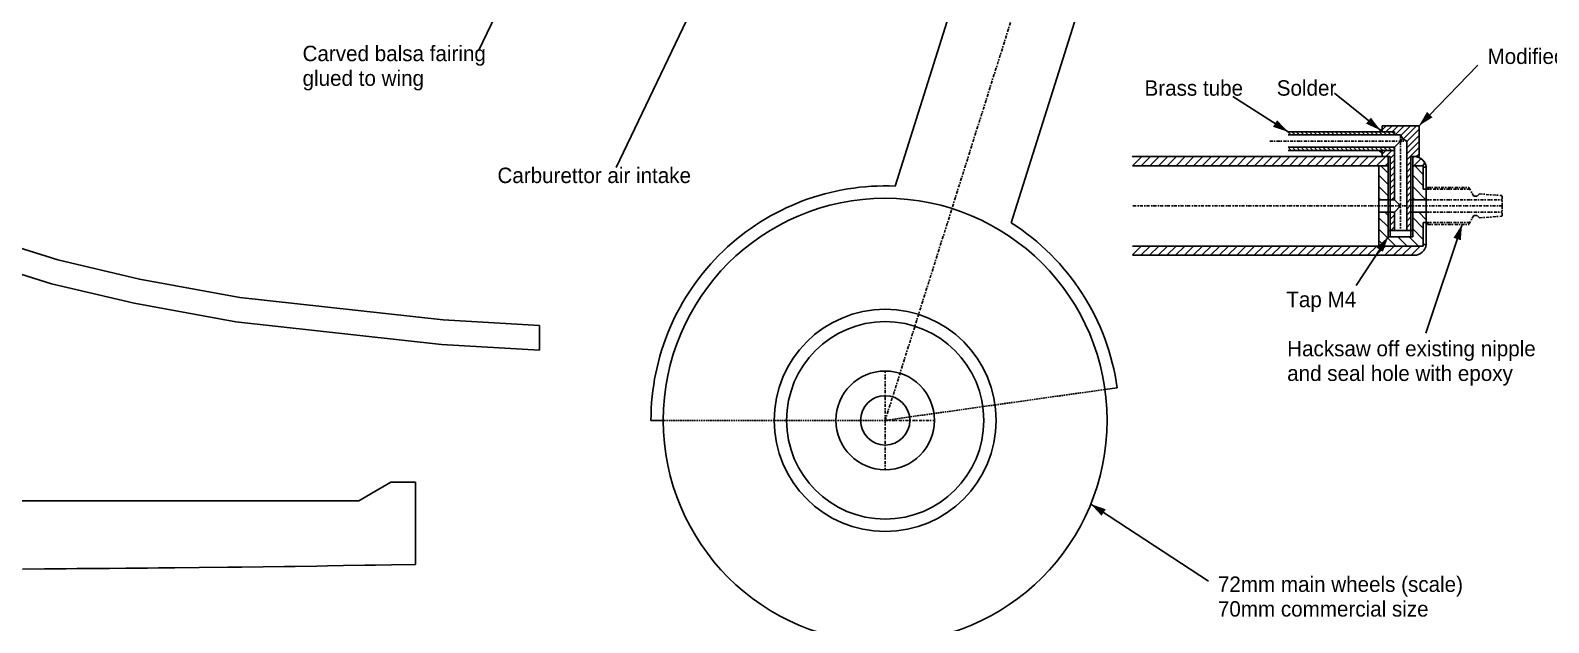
# Model space of a CAD drawing. Extents: x -1638 to 412, y -412 to 1290.
# Drawn here: x -1431 to -1184.7, y 868.2 to 964.2 of the extents above; entities that cross this region are included whole.
import ezdxf
from ezdxf.enums import TextEntityAlignment as Align

# ---------------------------------------------------------------- set-up
doc = ezdxf.new("R2010")
doc.units = 0
doc.linetypes.add('DASHDOT', pattern=[1, 0.5, -0.25, 0, -0.25])
doc.linetypes.add('HIDDEN', pattern=[0.375, 0.25, -0.125])
for name, color, linetype in [('1', 7, 'CONTINUOUS'), ('4', 7, 'CONTINUOUS'), ('7', 7, 'CONTINUOUS'), ('8', 7, 'CONTINUOUS')]:
    doc.layers.add(name, color=color, linetype=linetype)
doc.styles.add('txt', font='TXT', dxfattribs={"height": 0.2})

# ---------------------------------------------------------------- blocks, each defined once
blk = doc.blocks.new('*D36')
at = {"layer": '7', "color": 215, "linetype": 'CONTINUOUS'}
blk.add_line((0, 0), (19.101, -12.5207), dxfattribs=at)
blk.add_solid([(1.7482, -1.8933), (0, 0), (2.4335, -0.8478)], dxfattribs=at)
blk = doc.blocks.new('*D54')
at = {"layer": '7', "color": 215, "linetype": 'CONTINUOUS'}
blk.add_line((0, 0), (-5.2026, -7.9081), dxfattribs=at)
blk.add_solid([(-1.8962, -1.745), (0, 0), (-0.8519, -2.4321)], dxfattribs=at)
blk = doc.blocks.new('*D55')
at = {"layer": '7', "color": 215, "linetype": 'CONTINUOUS'}
blk.add_line((0, 0), (-7.48, 6.0107), dxfattribs=at)
blk.add_solid([(-1.5573, 2.0532), (0, 0), (-2.3403, 1.0788)], dxfattribs=at)
blk = doc.blocks.new('*D56')
at = {"layer": '7', "color": 215, "linetype": 'CONTINUOUS'}
blk.add_line((0, 0), (9.5554, 9.8003), dxfattribs=at)
blk.add_solid([(2.1928, 1.3537), (0, 0), (1.2978, 2.2263)], dxfattribs=at)
blk = doc.blocks.new('*D87')
at = {"layer": '7', "color": 215, "linetype": 'CONTINUOUS'}
blk.add_line((0, 0), (-17.7114, -37.1489), dxfattribs=at)
blk.add_solid([(-1.6401, -1.9877), (0, 0), (-0.5117, -2.5256)], dxfattribs=at)
blk = doc.blocks.new('*D106')
at = {"layer": '7', "color": 215, "linetype": 'CONTINUOUS'}
blk.add_line((0, 0), (-5.8798, -17.6318), dxfattribs=at)
blk.add_solid([(-1.3838, -2.1739), (0, 0), (-0.198, -2.5693)], dxfattribs=at)
blk = doc.blocks.new('*D107')
at = {"layer": '7', "color": 215, "linetype": 'CONTINUOUS'}
blk.add_line((0, 0), (-8.9532, 5.7278), dxfattribs=at)
blk.add_solid([(-1.7691, 1.8737), (0, 0), (-2.4427, 0.8208)], dxfattribs=at)
blk = doc.blocks.new('*D171')
at = {"layer": '7', "color": 215, "linetype": 'CONTINUOUS'}
blk.add_line((0, 0), (-16.1797, -33.8719), dxfattribs=at)
blk.add_solid([(-1.6415, -1.9865), (0, 0), (-0.5136, -2.5252)], dxfattribs=at)

msp = doc.modelspace()

# ---------------------------------------------------------------- linework, layer by layer
at = {"layer": '1', "color": 5, "linetype": 'CONTINUOUS'}
for p, q in [((-1271.8298, 932.9943), (-1254.2406, 988.7802)), ((-1290.6562, 938.9303), (-1277.2444, 981.4674)), ((-1348.3654, 912.3499), (-1348.3654, 916.3535)), ((-1256.628, 905.9752), (-1254.6474, 906.2536)), ((-1328.2776, 900.9649), (-1330.2776, 900.9649))]:
    msp.add_line(p, q, dxfattribs=at)
at = {"layer": '1', "color": 166, "linetype": 'DASHDOT'}
for q in [(-1267.099, 980.8216), (-1292.2776, 908.965), (-1292.2776, 892.9648), (-1284.2776, 900.9649)]:
    msp.add_line((-1292.2776, 900.9649), q, dxfattribs=at)
at = {"layer": '1', "color": 202, "linetype": 'HIDDEN'}
for q in [(-1256.628, 905.9752), (-1328.2776, 900.9649)]:
    msp.add_line((-1292.2776, 900.9649), q, dxfattribs=at)
at = {"layer": '1', "color": 5, "linetype": 'CONTINUOUS'}
for points in [[(-1499.2778, 963.5707), (-1496.931137, 960.727568), (-1492.47497, 956.379946), (-1482.052986, 948.901463), (-1472.565171, 943.649327), (-1452.380884, 935.076494), (-1426.501359, 926.971011), (-1413.261383, 923.845879), (-1396.983644, 920.890163), (-1364.001253, 917.248584), (-1348.3654, 916.3535)], [(-1502.2776, 960.9208), (-1499.976204, 958.140978), (-1495.233039, 953.485239), (-1484.299662, 945.604057), (-1474.479504, 940.146122), (-1453.824668, 931.352467), (-1427.525869, 923.108143), (-1414.103837, 919.93887), (-1397.614755, 916.943524), (-1364.280205, 913.259038), (-1348.3654, 912.3499)]]:
    msp.add_lwpolyline(points, dxfattribs=at)
for radius in [36, 18, 16, 8, 4]:
    msp.add_circle((-1292.277631, 900.964971), radius, dxfattribs=at)
for start, end in [(87.554542, 180), (8.000158, 57.445436)]:
    msp.add_arc((-1292.27765, 900.9649), 38, start, end, dxfattribs=at)
at = {"layer": '4', "color": 5, "linetype": 'CONTINUOUS'}
for p, q in [((-1211.6852, 948.7199), (-1205.6852, 948.7199)), ((-1211.6852, 948.7199), (-1211.6852, 947.7199)), ((-1205.6852, 948.7199), (-1205.6852, 943.7199)), ((-1226.9282, 947.7199), (-1209.6852, 947.7199)), ((-1226.9282, 947.2199), (-1208.6852, 947.2199)), ((-1212.1852, 947.7199), (-1211.6852, 948.2199)), ((-1209.6852, 947.2199), (-1209.6852, 947.7199)), ((-1209.6852, 945.2199), (-1208.3192, 946.5859)), ((-1208.3192, 946.5859), (-1208.6852, 947.2199)), ((-1208.3192, 946.5859), (-1207.6852, 946.2199)), ((-1207.6852, 946.2199), (-1207.6852, 931.7199)), ((-1252.1852, 943.7199), (-1210.3852, 943.7199)), ((-1226.9282, 945.2199), (-1209.6852, 945.2199)), ((-1226.9282, 944.7199), (-1209.6852, 944.7199)), ((-1212.1852, 944.7199), (-1211.6852, 944.2199)), ((-1211.6852, 944.7199), (-1211.6852, 943.7199)), ((-1210.6852, 943.7199), (-1210.6852, 930.7199)), ((-1210.3852, 943.7199), (-1210.3852, 930.7199)), ((-1209.6852, 945.2199), (-1209.6852, 936.7199)), ((-1206.9852, 943.7199), (-1206.9852, 930.7199)), ((-1206.9852, 943.7199), (-1205.6852, 943.7199)), ((-1206.6852, 943.7199), (-1206.6852, 930.7199)), ((-1252.1852, 942.2199), (-1210.6852, 942.2199)), ((-1212.1852, 942.2199), (-1212.1852, 929.2199)), ((-1206.6852, 942.2199), (-1204.9852, 942.2199)), ((-1204.9852, 938.4199), (-1204.9852, 942.2199)), ((-1204.9852, 941.9699), (-1204.501, 941.9699)), ((-1204.501, 933.0199), (-1204.501, 941.9699)), ((-1204.9852, 938.4199), (-1204.501, 938.4199)), ((-1212.1852, 936.7199), (-1209.6852, 936.7199)), ((-1209.6852, 936.7199), (-1208.6852, 935.7199)), ((-1206.9852, 936.7199), (-1204.501, 936.7199)), ((-1212.1852, 934.7199), (-1209.6852, 934.7199)), ((-1209.6852, 934.7199), (-1208.6852, 935.7199)), ((-1209.6852, 934.7199), (-1209.6852, 931.7199)), ((-1206.9852, 934.7199), (-1204.501, 934.7199)), ((-1210.6852, 931.7199), (-1206.6852, 931.7199)), ((-1204.9852, 933.0199), (-1204.9852, 929.2199)), ((-1204.9852, 933.0199), (-1204.501, 933.0199)), ((-1204.501, 933.0199), (-1204.501, 929.4699)), ((-1252.1852, 929.2199), (-1204.9852, 929.2199)), ((-1210.6852, 930.7199), (-1206.6852, 930.7199)), ((-1204.9852, 929.4699), (-1204.501, 929.4699)), ((-1252.1852, 927.7199), (-1206.4852, 927.7199)), ((-1377.6892, 887.9399), (-1372.4932, 890.9399)), ((-1368.4932, 890.9399), (-1372.4932, 890.9399)), ((-1368.4932, 877.6097), (-1368.4932, 890.9399)), ((-1445.2582, 887.9399), (-1377.6892, 887.9399))]:
    msp.add_line(p, q, dxfattribs=at)
at = {"layer": '4', "color": 253, "linetype": 'CONTINUOUS'}
for p, q in [((-1211.6852, 948.073), (-1211.0384, 948.7199)), ((-1211.0484, 947.7199), (-1210.0484, 948.7199)), ((-1210.0584, 947.7199), (-1209.0584, 948.7199)), ((-1209.5686, 947.2199), (-1208.0686, 948.7199)), ((-1208.6462, 947.1523), (-1207.0786, 948.7199)), ((-1208.258, 946.5505), (-1206.0886, 948.7199)), ((-1226.9282, 947.6449), (-1226.5032, 947.2199)), ((-1226.296, 947.7199), (-1225.796, 947.2199)), ((-1225.589, 947.7199), (-1225.089, 947.2199)), ((-1224.8818, 947.7199), (-1224.3818, 947.2199)), ((-1224.1746, 947.7199), (-1223.6746, 947.2199)), ((-1223.4676, 947.7199), (-1222.9676, 947.2199)), ((-1222.7604, 947.7199), (-1222.2604, 947.2199)), ((-1222.0534, 947.7199), (-1221.5534, 947.2199)), ((-1221.3462, 947.7199), (-1220.8462, 947.2199)), ((-1220.6392, 947.7199), (-1220.1392, 947.2199)), ((-1219.932, 947.7199), (-1219.432, 947.2199)), ((-1219.225, 947.7199), (-1218.725, 947.2199)), ((-1218.5178, 947.7199), (-1218.0178, 947.2199)), ((-1217.8108, 947.7199), (-1217.3108, 947.2199)), ((-1217.1036, 947.7199), (-1216.6036, 947.2199)), ((-1216.3966, 947.7199), (-1215.8966, 947.2199)), ((-1215.6894, 947.7199), (-1215.1894, 947.2199)), ((-1214.9824, 947.7199), (-1214.4824, 947.2199)), ((-1214.2752, 947.7199), (-1213.7752, 947.2199)), ((-1213.568, 947.7199), (-1213.068, 947.2199)), ((-1212.861, 947.7199), (-1212.361, 947.2199)), ((-1212.1538, 947.7199), (-1211.6538, 947.2199)), ((-1212.1416, 947.7636), (-1212.098, 947.7199)), ((-1212.0708, 947.8343), (-1211.9566, 947.7199)), ((-1212.0002, 947.905), (-1211.815, 947.7199)), ((-1211.9294, 947.9757), (-1211.6852, 947.7315)), ((-1211.8588, 948.0464), (-1211.6852, 947.8729)), ((-1211.788, 948.1171), (-1211.6852, 948.0143)), ((-1211.7174, 948.1878), (-1211.6852, 948.1557)), ((-1211.4468, 947.7199), (-1210.9468, 947.2199)), ((-1210.7396, 947.7199), (-1210.2396, 947.2199)), ((-1210.0326, 947.7199), (-1209.6852, 947.3726)), ((-1207.6852, 946.1334), (-1205.6852, 948.1334)), ((-1207.6852, 945.1434), (-1205.6852, 947.1434)), ((-1207.6852, 944.1535), (-1205.6852, 946.1535)), ((-1252.1852, 943.6212), (-1252.0866, 943.7199)), ((-1252.1724, 942.2199), (-1250.6724, 943.7199)), ((-1250.7582, 942.2199), (-1249.2582, 943.7199)), ((-1249.344, 942.2199), (-1247.844, 943.7199)), ((-1247.9298, 942.2199), (-1246.4298, 943.7199)), ((-1246.5156, 942.2199), (-1245.0156, 943.7199)), ((-1245.1014, 942.2199), (-1243.6014, 943.7199)), ((-1243.6872, 942.2199), (-1242.1872, 943.7199)), ((-1242.2728, 942.2199), (-1240.7728, 943.7199)), ((-1240.8586, 942.2199), (-1239.3586, 943.7199)), ((-1239.4444, 942.2199), (-1237.9444, 943.7199)), ((-1238.0302, 942.2199), (-1236.5302, 943.7199)), ((-1236.616, 942.2199), (-1235.116, 943.7199)), ((-1235.2018, 942.2199), (-1233.7018, 943.7199)), ((-1233.7876, 942.2199), (-1232.2876, 943.7199)), ((-1232.3734, 942.2199), (-1230.8734, 943.7199)), ((-1230.9592, 942.2199), (-1229.4592, 943.7199)), ((-1229.545, 942.2199), (-1228.045, 943.7199)), ((-1228.1308, 942.2199), (-1226.6308, 943.7199)), ((-1226.9266, 945.2199), (-1226.4266, 944.7199)), ((-1226.7166, 942.2199), (-1225.2166, 943.7199)), ((-1226.2196, 945.2199), (-1225.7196, 944.7199)), ((-1225.5124, 945.2199), (-1225.0124, 944.7199)), ((-1225.3024, 942.2199), (-1223.8024, 943.7199)), ((-1224.8054, 945.2199), (-1224.3054, 944.7199)), ((-1224.0982, 945.2199), (-1223.5982, 944.7199)), ((-1223.8882, 942.2199), (-1222.3882, 943.7199)), ((-1223.3912, 945.2199), (-1222.8912, 944.7199)), ((-1222.684, 945.2199), (-1222.184, 944.7199)), ((-1222.474, 942.2199), (-1220.974, 943.7199)), ((-1221.9768, 945.2199), (-1221.4768, 944.7199)), ((-1221.2698, 945.2199), (-1220.7698, 944.7199)), ((-1221.0596, 942.2199), (-1219.5596, 943.7199)), ((-1220.5626, 945.2199), (-1220.0626, 944.7199)), ((-1219.8556, 945.2199), (-1219.3556, 944.7199)), ((-1219.6454, 942.2199), (-1218.1454, 943.7199)), ((-1219.1484, 945.2199), (-1218.6484, 944.7199)), ((-1218.4414, 945.2199), (-1217.9414, 944.7199)), ((-1218.2312, 942.2199), (-1216.7312, 943.7199)), ((-1217.7342, 945.2199), (-1217.2342, 944.7199)), ((-1217.0272, 945.2199), (-1216.5272, 944.7199)), ((-1216.817, 942.2199), (-1215.317, 943.7199)), ((-1216.32, 945.2199), (-1215.82, 944.7199)), ((-1215.613, 945.2199), (-1215.113, 944.7199)), ((-1215.4028, 942.2199), (-1213.9028, 943.7199)), ((-1214.9058, 945.2199), (-1214.4058, 944.7199)), ((-1214.1988, 945.2199), (-1213.6988, 944.7199)), ((-1213.9886, 942.2199), (-1212.4886, 943.7199)), ((-1213.4916, 945.2199), (-1212.9916, 944.7199)), ((-1212.7846, 945.2199), (-1212.2846, 944.7199)), ((-1212.5744, 942.2199), (-1211.0744, 943.7199)), ((-1212.1066, 944.7199), (-1211.6852, 944.2986)), ((-1212.0774, 945.2199), (-1211.5774, 944.7199)), ((-1211.9652, 944.7199), (-1211.6852, 944.44)), ((-1211.8238, 944.7199), (-1211.6852, 944.5814)), ((-1211.6852, 944.1009), (-1211.0662, 944.7199)), ((-1211.3702, 945.2199), (-1210.8702, 944.7199)), ((-1211.0764, 943.7199), (-1210.0764, 944.7199)), ((-1210.6632, 945.2199), (-1210.1632, 944.7199)), ((-1210.3852, 943.421), (-1209.6852, 944.121)), ((-1209.956, 945.2199), (-1209.6852, 944.9491)), ((-1207.6852, 943.1635), (-1205.6852, 945.1635)), ((-1206.6852, 943.4907), (-1206.457, 943.7189)), ((-1206.5418, 942.2199), (-1205.3888, 943.3729)), ((-1206.139, 943.7199), (-1205.6852, 944.1736)), ((-1211.8792, 942.2199), (-1210.6852, 941.026)), ((-1211.1602, 942.2199), (-1210.6852, 942.6948)), ((-1210.3852, 942.4311), (-1209.6852, 943.1311)), ((-1210.3852, 941.4411), (-1209.6852, 942.1411)), ((-1210.3852, 940.4512), (-1209.6852, 941.1512)), ((-1207.6852, 942.1736), (-1206.9852, 942.8736)), ((-1207.6852, 941.1836), (-1206.9852, 941.8836)), ((-1207.6852, 940.1937), (-1206.9852, 940.8937)), ((-1206.3754, 942.2199), (-1204.9852, 940.8298)), ((-1205.1276, 942.2199), (-1204.7252, 942.6224)), ((-1212.1852, 940.6875), (-1210.6852, 939.1875)), ((-1212.1852, 938.849), (-1210.6852, 937.349)), ((-1210.3852, 939.4613), (-1209.6852, 940.1613)), ((-1210.3852, 938.4713), (-1209.6852, 939.1713)), ((-1207.6852, 939.2037), (-1206.9852, 939.9037)), ((-1207.6852, 938.2138), (-1206.9852, 938.9138)), ((-1206.6852, 940.6913), (-1204.9852, 938.9913)), ((-1206.6852, 938.8528), (-1204.5524, 936.7199)), ((-1212.1852, 937.0105), (-1211.8946, 936.7199)), ((-1210.3852, 937.4814), (-1209.6852, 938.1814)), ((-1210.1568, 936.7199), (-1209.6852, 937.1914)), ((-1207.6852, 937.2238), (-1206.9852, 937.9238)), ((-1207.6852, 936.2339), (-1206.9852, 936.9339)), ((-1207.2092, 935.7199), (-1206.9852, 935.9439)), ((-1206.6852, 937.0143), (-1206.3908, 936.7199)), ((-1212.1852, 933.8121), (-1210.6852, 932.3121)), ((-1211.2546, 934.7199), (-1210.6852, 934.1505)), ((-1210.3852, 934.579), (-1210.2444, 934.7199)), ((-1210.3852, 933.589), (-1209.6852, 934.289)), ((-1207.6852, 935.204), (-1207.1694, 935.7199)), ((-1207.6852, 934.214), (-1206.9852, 934.914)), ((-1207.6852, 933.2241), (-1206.9852, 933.9241)), ((-1206.6852, 933.8275), (-1204.9852, 932.1275)), ((-1205.7392, 934.7199), (-1204.501, 933.4817)), ((-1212.1852, 931.9736), (-1209.4316, 929.2199)), ((-1210.3852, 932.5991), (-1209.6852, 933.2991)), ((-1210.2746, 931.7199), (-1209.6852, 932.3092)), ((-1207.6852, 932.2342), (-1206.9852, 932.9342)), ((-1207.2096, 931.7199), (-1206.9852, 931.9442)), ((-1206.6852, 931.989), (-1204.9852, 930.289)), ((-1252.1852, 929.1807), (-1252.146, 929.2199)), ((-1252.1852, 927.7665), (-1250.7318, 929.2199)), ((-1250.8176, 927.7199), (-1249.3176, 929.2199)), ((-1249.4034, 927.7199), (-1247.9034, 929.2199)), ((-1247.9892, 927.7199), (-1246.4892, 929.2199)), ((-1246.575, 927.7199), (-1245.075, 929.2199)), ((-1245.1608, 927.7199), (-1243.6608, 929.2199)), ((-1243.7466, 927.7199), (-1242.2466, 929.2199)), ((-1242.3324, 927.7199), (-1240.8324, 929.2199)), ((-1240.9182, 927.7199), (-1239.4182, 929.2199)), ((-1239.504, 927.7199), (-1238.004, 929.2199)), ((-1238.0898, 927.7199), (-1236.5898, 929.2199)), ((-1236.6756, 927.7199), (-1235.1756, 929.2199)), ((-1235.2614, 927.7199), (-1233.7614, 929.2199)), ((-1233.8472, 927.7199), (-1232.3472, 929.2199)), ((-1232.4328, 927.7199), (-1230.9328, 929.2199)), ((-1231.0186, 927.7199), (-1229.5186, 929.2199)), ((-1229.6044, 927.7199), (-1228.1044, 929.2199)), ((-1228.1902, 927.7199), (-1226.6902, 929.2199)), ((-1226.776, 927.7199), (-1225.276, 929.2199)), ((-1225.3618, 927.7199), (-1223.8618, 929.2199)), ((-1223.9476, 927.7199), (-1222.4476, 929.2199)), ((-1222.5334, 927.7199), (-1221.0334, 929.2199)), ((-1221.1192, 927.7199), (-1219.6192, 929.2199)), ((-1219.705, 927.7199), (-1218.205, 929.2199)), ((-1218.2908, 927.7199), (-1216.7908, 929.2199)), ((-1216.8766, 927.7199), (-1215.3766, 929.2199)), ((-1215.4624, 927.7199), (-1213.9624, 929.2199)), ((-1214.0482, 927.7199), (-1212.5482, 929.2199)), ((-1212.634, 927.7199), (-1211.134, 929.2199)), ((-1212.1852, 930.1351), (-1211.27, 929.2199)), ((-1211.2196, 927.7199), (-1209.7196, 929.2199)), ((-1209.8054, 927.7199), (-1208.3054, 929.2199)), ((-1209.093, 930.7199), (-1207.593, 929.2199)), ((-1208.3912, 927.7199), (-1206.8912, 929.2199)), ((-1207.2546, 930.7199), (-1205.7546, 929.2199)), ((-1206.977, 927.7199), (-1205.477, 929.2199))]:
    msp.add_line(p, q, dxfattribs=at)
at = {"layer": '4', "color": 166, "linetype": 'DASHDOT'}
for p, q in [((-1229.8802, 946.2199), (-1207.6852, 946.2199)), ((-1208.6852, 947.2199), (-1208.6852, 931.7199)), ((-1204.501, 938.4199), (-1197.4476, 938.4199)), ((-1204.2852, 938.7199), (-1197.6208, 938.7199)), ((-1204.2852, 938.4199), (-1204.2852, 938.7199)), ((-1196.801, 937.2999), (-1197.6208, 938.7199)), ((-1204.501, 936.7199), (-1192.1852, 936.7199)), ((-1196.801, 937.2999), (-1196.2352, 937.2999)), ((-1196.2352, 937.2999), (-1195.8852, 937.6499)), ((-1195.8852, 937.6499), (-1192.1852, 937.3899)), ((-1192.1852, 935.7199), (-1192.1852, 937.3899)), ((-1192.1852, 935.7199), (-1252.1852, 935.7199)), ((-1204.501, 934.7199), (-1192.1852, 934.7199)), ((-1196.801, 934.1399), (-1197.6208, 932.7199)), ((-1196.801, 934.1399), (-1196.2352, 934.1399)), ((-1196.2352, 934.1399), (-1195.8852, 933.7899)), ((-1195.8852, 933.7899), (-1192.1852, 934.0499)), ((-1192.1852, 935.7199), (-1192.1852, 934.0499)), ((-1204.501, 933.0199), (-1197.4476, 933.0199)), ((-1204.2852, 933.0199), (-1204.2852, 932.7199)), ((-1204.2852, 932.7199), (-1197.6208, 932.7199))]:
    msp.add_line(p, q, dxfattribs=at)
at = {"layer": '4', "color": 5, "linetype": 'CONTINUOUS'}
msp.add_lwpolyline([(-1432.204732, 876.876324), (-1428.678031, 876.897711), (-1425.151352, 876.921346), (-1423.388021, 876.934008), (-1419.861375, 876.961018), (-1418.098061, 876.975367), (-1415.453101, 876.997944), (-1411.926507, 877.030016), (-1410.163218, 877.046896), (-1407.518297, 877.07327), (-1403.55094, 877.115204), (-1398.934124, 877.167588), (-1396.625732, 877.195227), (-1393.163162, 877.238495), (-1389.700614, 877.283935), (-1387.969349, 877.30747), (-1384.506836, 877.356169), (-1382.775587, 877.381334), (-1380.178725, 877.420101), (-1376.716262, 877.473694), (-1374.985039, 877.501306), (-1372.388214, 877.543745), (-1368.493, 877.6097)], dxfattribs=at)
for centre, start, end in [((-1206.50095, 941.7199), 0, 90), ((-1206.48525, 929.7199), 270, 352.819239)]:
    msp.add_arc(centre, 2, start, end, dxfattribs=at)

# ---------------------------------------------------------------- block references
at = {"layer": '7', "color": 215, "linetype": 'CONTINUOUS'}
for name, p in [('*D87', (-1340.5194, 998.0238)), ('*D171', (-1319.7186, 975.8119)), ('*D56', (-1205.6852, 948.7199)), ('*D107', (-1226.9282, 947.7199)), ('*D55', (-1211.9352, 947.9699)), ('*D106', (-1198.7048, 932.7199)), ('*D54', (-1210.6852, 930.7199)), ('*D36', (-1258.9296, 887.4035))]:
    msp.add_blockref(name, p, dxfattribs=at)

# ---------------------------------------------------------------- texts
at = {"layer": '8', "color": 250, "linetype": 'CONTINUOUS', "style": 'txt'}
for s, p in [('Carved balsa fairing', (-1386.793, 961.6749)), ('Modified brass screw', (-1194.5702, 961.2173)), ('glued to wing', (-1386.793, 957.6748)), ('Brass tube', (-1250.2084, 956.0729)), ('Solder', (-1228.7614, 956.081)), ('Tap M4', (-1227.2118, 921.8069)), ('Hacksaw off existing nipple', (-1227.071, 913.8514)), ('and seal hole with epoxy', (-1227.071, 909.8513)), ('72mm main wheels (scale)', (-1238.31, 875.6661)), ('70mm commercial size', (-1238.31, 871.666))]:
    msp.add_text(s, height=2.5, dxfattribs=at).set_placement(p, align=Align.TOP_LEFT)
msp.add_text('Carburettor air intake', height=2.5, dxfattribs=at).set_placement((-1339.4784, 941.9202), align=Align.TOP_CENTER)

doc.saveas('drawing.dxf')
